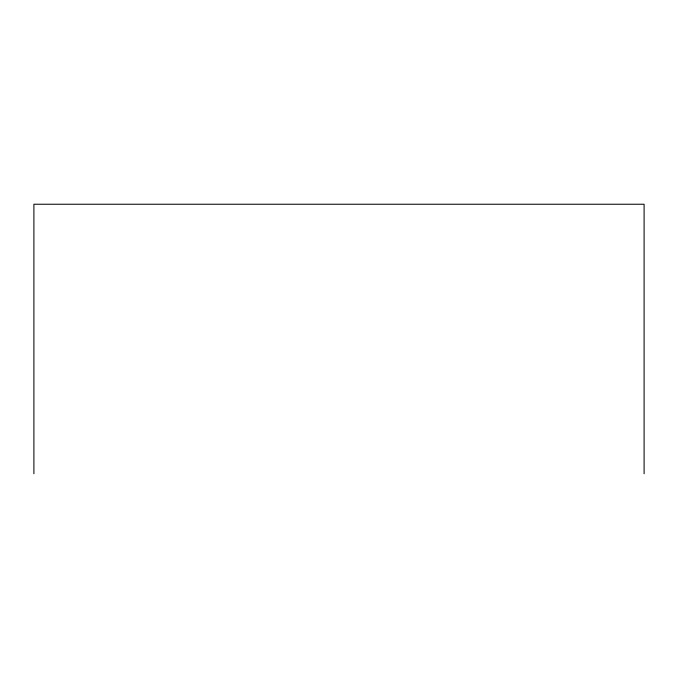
<?xml version="1.0" encoding="UTF-8"?>
<svg xmlns="http://www.w3.org/2000/svg" width="678" height="678" viewBox="0 0 678 678"><rect width="100%" height="100%" fill="white"/><g stroke="black" fill="none" stroke-linecap="round" stroke-linejoin="round"><path stroke-width="1.02" d="M644.1 473.761L644.1 204.239L33.9 204.239L33.9 473.761"/></g></svg>
